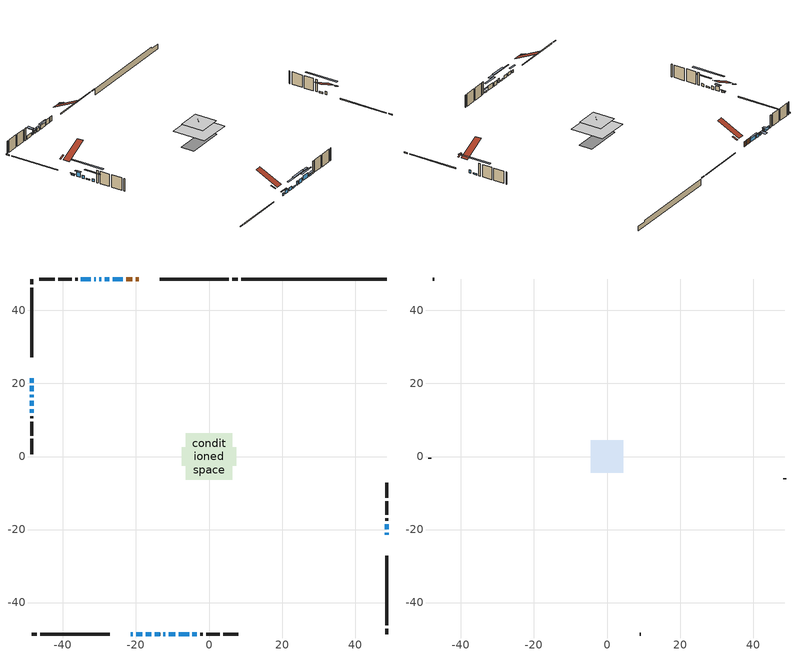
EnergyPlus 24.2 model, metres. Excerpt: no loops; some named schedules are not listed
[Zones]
conditioned space
 floor outside (Floor1 construction): -0.26,-0.26 -0.26,0.26 0.26,0.26 0.26,-0.26 z0.4
 floor outside (Floor2 construction): -0.99,-0.99 -0.99,0.99 0.99,0.99 0.99,-0.99 z0.4
 floor outside (Floor3 construction): -0.54,-0.54 -0.54,0.54 0.54,0.54 0.54,-0.54 z0.4
 floor outside (Floor4 construction): -0.48,-0.48 -0.48,0.48 0.48,0.48 0.48,-0.48 z0.4
 floor adiabatic (AdiabaticFloorConstruction): -6.43,-6.43 -6.43,6.43 6.43,6.43 6.43,-6.43 z2.84
 floor foundation (Slab1 construction): -7.4,-2.56 -7.4,2.56 7.4,2.56 7.4,-2.56 z-1.98
 wall outside (RimJoist1 construction): 7.85,48.61 6.41,48.61 / -48.61,-48.61 -47.17,-48.61 / -48.61,48.61 -48.61,47.17 / 48.61,-48.61 48.61,-47.17 z0.4:0.7
 wall outside (RimJoist2 construction): 5.48,48.61 -13.52,48.61 / -46.24,-48.61 -27.25,-48.61 / -48.61,46.24 -48.61,27.25 / 48.61,-46.24 48.61,-27.25 z0.4:0.7
 wall outside (AdiabaticWallConstruction 1): -19.29,48.61 -20.1,48.61 / -21.03,48.61 -22.63,48.61 z0.4:2.43
 wall outside (AdiabaticWallConstruction): -21.48,-48.61 -20.89,-48.61 / -29.49,48.61 -30.07,48.61 z0.4:1.34; -48.61,21.48 -48.61,20.26 z0.4:0.83; -48.61,19.33 -48.61,17.91 / -8.27,-48.61 -5.45,-48.61 z0.4:2.23; -19.97,-48.61 -18.3,-48.61 / -17.37,-48.61 -15.77,-48.61 / -27.34,48.61 -28.56,48.61 / 48.61,-21.48 48.61,-20.87 / -48.61,16.98 -48.61,16.21 / -32.33,48.61 -35.08,48.61 z0.4:1.62; -23.56,48.61 -26.41,48.61 z0.4:1.82; -14.85,-48.61 -13.42,-48.61 / 48.61,-19.94 48.61,-18.51 / -48.61,15.29 -48.61,13.86 z0.4:0.91; -12.49,-48.61 -11.96,-48.61 z0.4:2.05; -31,48.61 -31.41,48.61 z0.4:2.43; -11.03,-48.61 -9.2,-48.61 z0.4:1.92; -4.52,-48.61 -3.3,-48.61 z0.4:0.88; -48.61,12.94 -48.61,11.99 z0.4:1.42
 wall outside (Wall1 construction): -36.01,48.61 -36.65,48.61 / -2.37,-48.61 -1.73,-48.61 / -48.61,11.07 -48.61,10.42 / 48.61,-17.59 48.61,-16.94 z0.4:5.28
 wall outside (Wall2 construction): -37.58,48.61 -41.32,48.61 / -0.8,-48.61 2.94,-48.61 / -48.61,9.5 -48.61,5.75 / 48.61,-16.02 48.61,-12.27 z0.4:5.28
 wall outside (Wall3 construction): -42.25,48.61 -46.45,48.61 / 3.87,-48.61 8.07,-48.61 / -48.61,4.82 -48.61,0.63 / 48.61,-11.34 48.61,-7.15 z0.4:5.28
 wall foundation (FoundationWall1 construction): 8.78,48.61,-1.98 8.78,48.61,0.4 44.63,48.61,0.4 44.63,48.61,-0.15 48.61,48.61,-0.15 48.61,48.61,-1.98
 window (WindowConstruction 13): -21.48,-48.61 -20.89,-48.61 z0.4:1.34
 window (WindowConstruction 5): -48.61,21.48 -48.61,20.26 z0.4:0.83
 window (WindowConstruction 6): -48.61,19.33 -48.61,17.91 z0.4:2.23
 window (WindowConstruction 7): -19.96,-48.61 -18.3,-48.61 z0.4:1.62
 window (WindowConstruction 8): -17.37,-48.61 -15.77,-48.61 z0.4:1.62
 window (WindowConstruction 9): -23.56,48.61 -26.41,48.61 z0.4:1.82
 window (WindowConstruction 10): -27.34,48.61 -28.56,48.61 z0.4:1.62
 window (WindowConstruction 11): 48.61,-21.48 48.61,-20.87 z0.4:1.62
 window (WindowConstruction 12): -48.61,16.98 -48.61,16.22 z0.4:1.62
 window (WindowConstruction 17): -14.84,-48.61 -13.42,-48.61 z0.4:0.91
 window (WindowConstruction 14): -12.49,-48.61 -11.96,-48.61 z0.4:2.05
 window (WindowConstruction 18): 48.61,-19.94 48.61,-18.52 z0.4:0.91
 window (WindowConstruction 19): -48.61,15.29 -48.61,13.86 z0.4:0.91
 window (WindowConstruction 15): -29.49,48.61 -30.07,48.61 z0.4:1.34
 window (WindowConstruction 16): -31,48.61 -31.41,48.61 z0.4:2.43
 window (WindowConstruction): -11.03,-48.61 -9.2,-48.61 z0.4:1.92
 window (WindowConstruction 1): -8.27,-48.61 -5.45,-48.61 z0.4:2.23
 window (WindowConstruction 2): -4.52,-48.61 -3.3,-48.61 z0.4:0.88
 window (WindowConstruction 3): -32.34,48.61 -35.08,48.61 z0.4:1.62
 window (WindowConstruction 4): -48.61,12.93 -48.61,12 z0.4:1.41
 door (Door): -19.29,48.61 -20.1,48.61 z0.4:2.43
 door (Door 1): -21.03,48.61 -22.63,48.61 z0.4:2.43
 ceiling adiabatic (AdiabaticFloorConstruction): 6.43,-6.43 6.43,6.43 -6.43,6.43 -6.43,-6.43 z2.84
attic - vented
 floor to conditioned space (Floor6 construction Reversed): -0.42,-0.42 -0.42,0.42 0.42,0.42 0.42,-0.42 z5.28
 floor to conditioned space (Floor7 construction Reversed): -0.34,-0.34 -0.34,0.34 0.34,0.34 0.34,-0.34 z5.28
 floor to conditioned space (Floor8 construction Reversed): -0.8,-0.8 -0.8,0.8 0.8,0.8 0.8,-0.8 z5.28
 floor to conditioned space (Floor9 construction Reversed): -1.66,-1.66 -1.66,1.66 1.66,1.66 1.66,-1.66 z5.28
 floor to conditioned space (Floor10 construction Reversed): -4.39,-4.39 -4.39,4.39 4.39,4.39 4.39,-4.39 z5.28
 wall outside (Wall4 construction): -47.38,48.61 -47.68,48.61 / 8.99,-48.61 9.3,-48.61 / -48.61,-0.3 -48.61,-0.61 / 48.61,-6.22 48.61,-5.91 z0.4:5.28
 roof outside (Roof1 construction): -14.95,48.61,5.28 -14.95,46.75,6.05 -14.45,46.75,6.05 -14.45,48.61,5.28; -25.81,-48.61,5.28 -25.81,-46.75,6.05 -26.32,-46.75,6.05 -26.32,-48.61,5.28; -48.61,25.81,5.28 -46.75,25.81,6.05 -46.75,26.32,6.05 -48.61,26.32,5.28; 48.61,-25.81,5.28 46.75,-25.81,6.05 46.75,-26.32,6.05 48.61,-26.32,5.28
 roof outside (Roof4 construction): -18.36,48.61,5.28 -18.36,39.75,9.71 -15.88,39.75,9.71 -15.88,48.61,5.28; -22.41,-48.61,5.28 -22.41,-39.75,9.71 -24.88,-39.75,9.71 -24.88,-48.61,5.28; -48.61,22.41,5.28 -39.75,22.41,9.71 -39.75,24.88,9.71 -48.61,24.88,5.28; 48.61,-22.41,5.28 39.75,-22.41,9.71 39.75,-24.88,9.71 48.61,-24.88,5.28
shading: -19.67,-48.61 -22.7,-48.61 -22.7,-49.07 -19.67,-49.07 z2.56; -48.61,19.96 -48.61,21.78 -48.76,21.78 -48.76,19.96 z1.13; -48.61,17.45 -48.61,19.79 -49.22,19.79 -49.22,17.45 z2.69; -27.02,48.61 -22.95,48.61 -22.95,49.07 -27.02,49.07 z2.43; -28.71,48.61 -27.19,48.61 -27.19,49.22 -28.71,49.22 z1.77; -9.76,-48.61 -18.5,-48.61 -18.5,-49.07 -9.76,-49.07 z4.57; -9.06,-48.61 -15.39,-48.61 -15.39,-49.22 -9.06,-49.22 z4.95; 48.61,-12.72 48.61,-25.73 49.22,-25.73 49.22,-12.72 z6.7; -48.61,8.07 -48.61,21.08 -49.22,21.08 -49.22,8.07 z6.7; -30.37,48.61 -29.19,48.61 -29.19,50.9 -30.37,50.9 z1.64; -31.71,48.61 -30.7,48.61 -30.7,50.9 -31.71,50.9 z2.73; -6.3,-48.61 -13.93,-48.61 -13.93,-49.22 -6.3,-49.22 z4.82; -3.93,-48.61 -9.79,-48.61 -9.79,-49.07 -3.93,-49.07 z3.75; -2.39,-48.61 -5.43,-48.61 -5.43,-49.07 -2.39,-49.07 z1.79; -48.61,9.1 -48.61,15.83 -49.22,15.83 -49.22,9.1 z4.31
[Building]
Building 1: Terrain=Suburbs
[Site:Location]
Edmonton Intl AP_AB: Latitude {deg}=53.31; Longitude {deg}=-113.58; Time Zone {hr}=-7; Elevation {m}=723; Keep Site Location Information=Yes
[Site:GroundTemperature:Shallow]
-1.56185, -3.61833, -3.78302, -2.80711, 1.11059, 5.01004, 8.39065, 10.5322, 10.7141, 8.97234, 5.67794, 1.89811
[Site:WaterMainsTemperature]
Calculation Method=Schedule; Temperature Schedule=mains temperature schedule
[Material] Roughness=Rough; Thermal Absorptance=0.9
Name | Thickness {m} | Conductivity {W/m-K} | Density {kg/m3} | Specific Heat {J/kg-K} | Solar Absorptance | Visible Absorptance
asphalt or fiberglass shingles | 0.00635 | 0.162714 | 1121.4 | 1465.45 | 0.4 | 0.4
ceiling loosefill ins | 0.169333 | 0.0480833 | 16.02 | 1046.75 | 0.7 | 0.7
ceiling loosefill ins 1 | 0.254 | 0.0480833 | 16.02 | 1046.75 | 0.7 | 0.7
ceiling loosefill ins 2 | 0.0846667 | 0.0480833 | 16.02 | 1046.75 | 0.7 | 0.7
ceiling stud and cavity | 0.1397 | 0.129003 | 65.682 | 1177.47 | 0.7 | 0.7
ceiling stud and cavity 1 | 0.1397 | 0.155258 | 65.682 | 1177.47 | 0.7 | 0.7
ceiling stud and cavity 2 | 0.1397 | 0.184076 | 65.682 | 1177.47 | 0.7 | 0.7
ceiling stud and cavity 3 | 0.1397 | 0.0949009 | 65.682 | 1177.47 | 0.7 | 0.7
ceiling stud and cavity 4 | 0.1397 | 0.0945616 | 65.682 | 1177.47 | 0.7 | 0.7
concrete 4.0 in. | 0.1016 | 1.803125 | 2242.8 | 837.4 | 0.7 | 0.7
concrete 8.0 in. | 0.2032 | 1.803125 | 2242.8 | 837.4 | 0.7 | 0.7
door material | 0.04445 | 0.0451087 | 512.64 | 1214.23 | 0.7 | 0.7
exterior vertical ins | 0.0766208 | 0.029427 | 32.04 | 1214.23 | 0.7 | 0.7
floor covering | 0.0127 | 0.0433444 | 54.468 | 1339.84 | 0.6 | 0.6
floor rigid ins | 0.103632 | 0.029427 | 32.04 | 1214.23 | 0.7 | 0.7
floor rigid ins 1; wall rigid ins 1 | 0.512978 | 0.029427 | 32.04 | 1214.23 | 0.7 | 0.7
floor stud and cavity | 0.1397 | 0.104502 | 92.3553 | 1139.71 | 0.7 | 0.7
floor stud and cavity 1 | 0.1397 | 0.105474 | 92.3553 | 1139.71 | 0.7 | 0.7
floor stud and cavity 2 | 0.1397 | 0.104227 | 92.3553 | 1139.71 | 0.7 | 0.7
floor stud and cavity 3 | 0.1397 | 0.104364 | 92.3553 | 1139.71 | 0.7 | 0.7
floor stud and cavity 4 | 0.1397 | 1.75129 | 37.0049 | 1207.88 | 0.7 | 0.7
furniture material conditioned space 1 | 0.1524 | 0.115458 | 640.8 | 1214.23 | 0.6 | 0.6
gypsum board | 0.0127 | 0.160291 | 801 | 837.4 | 0.6 | 0.6
gypsum board 1 | 0.0127 | 0.160291 | 801 | 837.4 | 0.7 | 0.7
osb sheathing 0.5 in. | 0.0127 | 0.115458 | 512.64 | 1214.23 | 0.7 | 0.7
osb sheathing 0.75 in. | 0.01905 | 0.115458 | 512.64 | 1214.23 | 0.7 | 0.7
osb sheathing 2.0 in. | 0.0508 | 0.115458 | 512.64 | 1214.23 | 0.7 | 0.7
rim joist rigid ins; wall rigid ins | 0.051816 | 0.029427 | 32.04 | 1214.23 | 0.7 | 0.7
rim joist stud and cavity | 0.0508 | 0.0462651 | 125.044 | 1163.47 | 0.6 | 0.6
rim joist stud and cavity 1 | 0.0508 | 0.0440068 | 125.044 | 1163.47 | 0.6 | 0.6
wall stud and cavity | 0.1397 | 0.383292 | 139.0536 | 1170.24 | 0.7 | 0.7
wall stud and cavity 1 | 0.1397 | 0.238976 | 139.0536 | 1170.24 | 0.7 | 0.7
wall stud and cavity 2 | 0.1397 | 0.263589 | 139.0536 | 1170.24 | 0.7 | 0.7
wall stud and cavity 3 | 0.0889 | 6.1454 | 50.32683 | 1063.81 | 0.6 | 0.6
wall stud and cavity 4 | 0.0889 | 0.380278 | 52.3479 | 1209.89 | 0.7 | 0.7
wall stud and cavity 5 | 0.0889 | 0.391764 | 83.0341 | 1211.67 | 0.7 | 0.7
wood siding | 0.0254 | 0.102417 | 544.68 | 1172.36 | 0.4 | 0.4
wood siding 1 | 0.00254 | 0.102417 | 544.68 | 1172.36 | 0.4 | 0.4
wood siding 2; wood siding 3; wood siding 4 | 0.0254 | 0.102417 | 544.68 | 1172.36 | 0.7 | 0.7
[WindowMaterial:SimpleGlazingSystem]
Name | U-Factor {W/m2-K} | Solar Heat Gain Coefficient
WindowMaterial | 1.567128 | 0.46
WindowMaterial 1 | 1.5342 | 0.47
WindowMaterial 10 | 1.69943 | 0.41
WindowMaterial 11 | 1.90894 | 0.35
WindowMaterial 12 | 3.09962 | 0.6
WindowMaterial 13 | 1.70567 | 0.41
WindowMaterial 14 | 2.7578 | 0.6
WindowMaterial 15 | 2.7561 | 0.59
WindowMaterial 16 | 2.76973 | 0.51
WindowMaterial 2 | 1.74428 | 0.39
WindowMaterial 3 | 1.70283 | 0.41
WindowMaterial 4 | 1.9044 | 0.35
WindowMaterial 5 | 1.7704 | 0.39
WindowMaterial 6 | 1.672171 | 0.42
WindowMaterial 7 | 1.77381 | 0.39
WindowMaterial 8 | 1.77097 | 0.39
WindowMaterial 9 | 1.82491 | 0.37
[Construction]
AdiabaticFloorConstruction: floor stud and cavity 4, floor rigid ins 1, osb sheathing 0.75 in., floor covering
AdiabaticWallConstruction: wood siding 3, wall rigid ins 1, wall stud and cavity 4, gypsum board
AdiabaticWallConstruction 1: wood siding 4, wall rigid ins 1, wall stud and cavity 4, gypsum board
Door; Door 1: door material
Floor1 construction: floor stud and cavity, floor rigid ins, osb sheathing 0.75 in., floor covering
Floor10 construction Reversed: gypsum board, ceiling stud and cavity 4, ceiling loosefill ins 2
Floor2 construction: floor stud and cavity 1, floor rigid ins, osb sheathing 0.75 in., floor covering
Floor3 construction: floor stud and cavity 2, floor rigid ins, osb sheathing 0.75 in., floor covering
Floor4 construction: floor stud and cavity 3, floor rigid ins, osb sheathing 0.75 in., floor covering
Floor6 construction Reversed: gypsum board, ceiling stud and cavity, ceiling loosefill ins
Floor7 construction Reversed: gypsum board, ceiling stud and cavity 1, ceiling loosefill ins
Floor8 construction Reversed: gypsum board, ceiling stud and cavity 2, ceiling loosefill ins 1
Floor9 construction Reversed: gypsum board, ceiling stud and cavity 3, ceiling loosefill ins 1
FoundationWall1 construction: concrete 8.0 in., gypsum board 1
furniture construction conditioned space 1: furniture material conditioned space 1
PartitionWallConstruction: gypsum board, wall stud and cavity 5, gypsum board
RimJoist1 construction: wood siding 2, rim joist rigid ins, osb sheathing 2.0 in., rim joist stud and cavity
RimJoist2 construction: wood siding 2, rim joist rigid ins, osb sheathing 2.0 in., rim joist stud and cavity 1
Roof1 construction; Roof4 construction: asphalt or fiberglass shingles
Slab1 construction: concrete 4.0 in.
Wall1 construction: wood siding, wall rigid ins, osb sheathing 0.5 in., wall stud and cavity, gypsum board
Wall2 construction: wood siding, wall rigid ins, osb sheathing 0.5 in., wall stud and cavity 1, gypsum board
Wall3 construction: wood siding, wall rigid ins, osb sheathing 0.5 in., wall stud and cavity 2, gypsum board
Wall4 construction: wood siding 1, wall stud and cavity 3
WindowConstruction: WindowMaterial
WindowConstruction 1: WindowMaterial 1
WindowConstruction 10: WindowMaterial 9
WindowConstruction 11: WindowMaterial 10
WindowConstruction 12: WindowMaterial 11
WindowConstruction 13: WindowMaterial 12
WindowConstruction 14: WindowMaterial 13
WindowConstruction 15: WindowMaterial 14
WindowConstruction 16: WindowMaterial 15
WindowConstruction 17; WindowConstruction 18; WindowConstruction 19: WindowMaterial 16
WindowConstruction 2: WindowMaterial 2
WindowConstruction 3: WindowMaterial 3
WindowConstruction 4: WindowMaterial 4
WindowConstruction 5: WindowMaterial 5
WindowConstruction 6: WindowMaterial 6
WindowConstruction 7; WindowConstruction 9: WindowMaterial 7
WindowConstruction 8: WindowMaterial 8
[Zone] Multiplier=1; Part of Total Floor Area=Yes
Name | Volume {m3}
attic - vented | 61.1185
conditioned space | 634.2
[Space]
Name | Zone | Volume {m3}
attic - vented 1 | attic - vented | 61.1185
conditioned space 1 | conditioned space | 634.2
[ZoneInfiltration:EffectiveLeakageArea]
infil attic - vented 1: Zone or Space=attic - vented 1; Schedule=Always On Discrete; Effective Air Leakage Area {cm2}=3194.44; Stack Coefficient=0.000647171; Wind Coefficient=1.71882e-05
[ZoneMixing]
whole house fan mix: Zone or Space=attic - vented; Schedule=Always On Continuous; Design Flow Rate Calculation Method=Flow/Zone; Design Flow Rate {m3/s}=0; Source Zone or Space=conditioned space
[SurfaceProperty:ExposedFoundationPerimeter]
Slab1: Exposed Perimeter Calculation Method=TotalExposedPerimeter; Total Exposed Perimeter {m}=39.837
[InternalMass] Zone or ZoneList=conditioned space; Space or SpaceList=conditioned space 1
Name | Construction | Surface Area {m2}
furniture mass conditioned space 1 | furniture construction conditioned space 1 | 99.0199
partition wall mass | PartitionWallConstruction | 247.55
[Lights]
interior lighting: Zone or ZoneList or Space or SpaceList=conditioned space 1; Schedule=interior lighting schedule; Design Level Calculation Method=LightingLevel; Lighting Level {W}=343.2; Return Air Fraction=0; Fraction Radiant=0.6; Fraction Visible=0.2; Fraction Replaceable=1
[People]
occupants: Zone or ZoneList or Space or SpaceList=conditioned space 1; Number of People Schedule=occupants schedule; Number of People Calculation Method=People; Number of People=3; Fraction Radiant=0.314171; Sensible Heat Fraction=0.56303; Activity Level Schedule=occupants activity schedule; Carbon Dioxide Generation Rate {m3/s-W}=0; Enable ASHRAE 55 Comfort Warnings=No; Mean Radiant Temperature Calculation Type=EnclosureAveraged
[ElectricEquipment] Zone or ZoneList or Space or SpaceList=conditioned space 1; Design Level Calculation Method=EquipmentLevel
Name | Schedule | Design Level {W} | Fraction Latent | Fraction Radiant | Fraction Lost
clothes dryer | clothes dryer schedule | 140.772 | 0.015 | 0.081 | 0.85
clothes washer | clothes washer schedule | 32.1985 | 0.03 | 0.162 | 0.7
cooking range | cooking range schedule | 215.147 | 0.08 | 0.432 | 0.2
dishwasher | dishwasher schedule | 66.8632 | 0.3 | 0.18 | 0.4
fridge | fridge schedule | 72.9452 | 0 | 0.6 | 0
mech vent bath fan 0 | mech vent bath fan 0 schedule | 25.1 | 0 | 0 | 1
mech vent bath fan 1 | mech vent bath fan 1 schedule | 25.1 | 0 | 0 | 1
mech vent bath fan 2 | mech vent bath fan 2 schedule | 25.1 | 0 | 0 | 1
mech vent bath fan 3 | mech vent bath fan 3 schedule | 25.1 | 0 | 0 | 1
mech vent house fan | mech vent house fan schedule | 0 | 0 | 0 | 1
mech vent house fan cfis | mech vent house fan cfis schedule | 0 | 0 | 0 | 0
mech vent range fan 0 | mech vent range fan 0 schedule | 57 | 0 | 0 | 1
misc plug loads | misc plug loads schedule | 494.7 | 0.045 | 0.513 | 0.1
whole house fan | Always On Discrete | 0 | 0 | 0 | 1
[OtherEquipment] Zone or ZoneList or Space or SpaceList=conditioned space 1; Design Level Calculation Method=EquipmentLevel
Name | Fuel Type | Schedule | Design Level {W} | Fraction Latent | Fraction Radiant | Fraction Lost
clothes dryer 1 | Electricity | clothes dryer schedule | 0 | 0.015 | 0.081 | 0.85
cooking range 1 | Electricity | cooking range schedule | 0 | 0.08 | 0.432 | 0.2
general water use latent | None | general water use schedule | 62.594 | 1 | 0 | 0
general water use sensible | None | general water use schedule | -61.6891 | 0 | 0.6 | 0
mech vent house fan latent load | None | Always On Discrete | 0 | 1 | 0 | 0
mech vent house fan sensible load | None | Always On Discrete | 0 | 0 | 0 | 0
water heater energy adjustment1 | NaturalGas | Always On Discrete | 0.01 | 0 | 0 | 1
[ZoneInfiltration:DesignFlowRate] Zone or ZoneList or Space or SpaceList=conditioned space 1; Schedule=Always On Discrete; Design Flow Rate Calculation Method=Flow/Zone; Design Flow Rate {m3/s}=0
infil flow; natural vent flow; whole house fan flow
[Foundation:Kiva]
Foundation Kiva 1: Initial Indoor Air Temperature {C}=18; Wall Height Above Grade {m}=0.399989; Wall Depth Below Slab {m}=0.2032; Custom Block Material Name 1=exterior vertical ins; Custom Block Depth 1 {m}=2.38; Custom Block X Position 1 {m}=0.2159; Custom Block Z Position 1 {m}=0
[Foundation:Kiva:Settings]
Soil Conductivity {W/m-K}=0.849921; Soil Density {kg/m3}=1842.3; Soil Specific Heat {J/kg-K}=418.7; Ground Solar Absorptivity=0.9; Ground Thermal Absorptivity=0.9; Ground Surface Roughness {m}=0.03; Far-Field Width {m}=40; Deep-Ground Boundary Condition=ZeroFlux; Deep-Ground Depth {m}=40; Minimum Cell Dimension {m}=0.2; Maximum Cell Growth Coefficient=3; Simulation Timestep=Timestep
[Exterior:Lights]
exterior lighting: Schedule=exterior lighting schedule; Design Level {W}=75.6
[Schedule:Constant]
Name | Hourly Value
Always On Continuous; mech vent house fan schedule; mech vent house fan cfis schedule; Always On Discrete | 1
occupants activity schedule | 117.228
fridge schedule | 0
[Schedule:Week:Daily]
interior lighting schedule Week Rule - Jan1-Jan27: interior lighting schedule day, interior lighting schedule day, interior lighting schedule day, interior lighting schedule day, interior lighting schedule day, interior lighting schedule day, interior lighting schedule day, interior lighting schedule default day, interior lighting schedule default day, interior lighting schedule default day, interior lighting schedule default day, interior lighting schedule default day
interior lighting schedule Week Rule - Jan28-Feb3: interior lighting schedule day, interior lighting schedule day, interior lighting schedule day, interior lighting schedule day, interior lighting schedule day 1, interior lighting schedule day 1, interior lighting schedule day 1, interior lighting schedule default day, interior lighting schedule default day, interior lighting schedule default day, interior lighting schedule default day, interior lighting schedule default day
interior lighting schedule Week Rule - Feb4-Feb24: interior lighting schedule day 1, interior lighting schedule day 1, interior lighting schedule day 1, interior lighting schedule day 1, interior lighting schedule day 1, interior lighting schedule day 1, interior lighting schedule day 1, interior lighting schedule default day, interior lighting schedule default day, interior lighting schedule default day, interior lighting schedule default day, interior lighting schedule default day
interior lighting schedule Week Rule - Feb25-Mar3: interior lighting schedule day 1, interior lighting schedule day 1, interior lighting schedule day 1, interior lighting schedule day 1, interior lighting schedule day 2, interior lighting schedule day 2, interior lighting schedule day 2, interior lighting schedule default day, interior lighting schedule default day, interior lighting schedule default day, interior lighting schedule default day, interior lighting schedule default day
interior lighting schedule Week Rule - Mar4-Mar31: interior lighting schedule day 2, interior lighting schedule day 2, interior lighting schedule day 2, interior lighting schedule day 2, interior lighting schedule day 2, interior lighting schedule day 2, interior lighting schedule day 2, interior lighting schedule default day, interior lighting schedule default day, interior lighting schedule default day, interior lighting schedule default day, interior lighting schedule default day
interior lighting schedule Week Rule - Apr1-Apr28: interior lighting schedule day 3, interior lighting schedule day 3, interior lighting schedule day 3, interior lighting schedule day 3, interior lighting schedule day 3, interior lighting schedule day 3, interior lighting schedule day 3, interior lighting schedule default day, interior lighting schedule default day, interior lighting schedule default day, interior lighting schedule default day, interior lighting schedule default day
interior lighting schedule Week Rule - Apr29-May5: interior lighting schedule day 3, interior lighting schedule day 3, interior lighting schedule day 4, interior lighting schedule day 4, interior lighting schedule day 4, interior lighting schedule day 4, interior lighting schedule day 4, interior lighting schedule default day, interior lighting schedule default day, interior lighting schedule default day, interior lighting schedule default day, interior lighting schedule default day
interior lighting schedule Week Rule - May6-May26: interior lighting schedule day 4, interior lighting schedule day 4, interior lighting schedule day 4, interior lighting schedule day 4, interior lighting schedule day 4, interior lighting schedule day 4, interior lighting schedule day 4, interior lighting schedule default day, interior lighting schedule default day, interior lighting schedule default day, interior lighting schedule default day, interior lighting schedule default day
interior lighting schedule Week Rule - May27-Jun2: interior lighting schedule day 4, interior lighting schedule day 4, interior lighting schedule day 4, interior lighting schedule day 4, interior lighting schedule day 4, interior lighting schedule day 5, interior lighting schedule day 5, interior lighting schedule default day, interior lighting schedule default day, interior lighting schedule default day, interior lighting schedule default day, interior lighting schedule default day
interior lighting schedule Week Rule - Jun3-Jun30: interior lighting schedule day 5, interior lighting schedule day 5, interior lighting schedule day 5, interior lighting schedule day 5, interior lighting schedule day 5, interior lighting schedule day 5, interior lighting schedule day 5, interior lighting schedule default day, interior lighting schedule default day, interior lighting schedule default day, interior lighting schedule default day, interior lighting schedule default day
interior lighting schedule Week Rule - Jul1-Jul28: interior lighting schedule day 6, interior lighting schedule day 6, interior lighting schedule day 6, interior lighting schedule day 6, interior lighting schedule day 6, interior lighting schedule day 6, interior lighting schedule day 6, interior lighting schedule default day, interior lighting schedule default day, interior lighting schedule default day, interior lighting schedule default day, interior lighting schedule default day
interior lighting schedule Week Rule - Jul29-Aug4: interior lighting schedule day 6, interior lighting schedule day 6, interior lighting schedule day 6, interior lighting schedule day 7, interior lighting schedule day 7, interior lighting schedule day 7, interior lighting schedule day 7, interior lighting schedule default day, interior lighting schedule default day, interior lighting schedule default day, interior lighting schedule default day, interior lighting schedule default day
interior lighting schedule Week Rule - Aug5-Aug25: interior lighting schedule day 7, interior lighting schedule day 7, interior lighting schedule day 7, interior lighting schedule day 7, interior lighting schedule day 7, interior lighting schedule day 7, interior lighting schedule day 7, interior lighting schedule default day, interior lighting schedule default day, interior lighting schedule default day, interior lighting schedule default day, interior lighting schedule default day
interior lighting schedule Week Rule - Aug26-Sep1: interior lighting schedule day 7, interior lighting schedule day 7, interior lighting schedule day 7, interior lighting schedule day 7, interior lighting schedule day 7, interior lighting schedule day 7, interior lighting schedule day 8, interior lighting schedule default day, interior lighting schedule default day, interior lighting schedule default day, interior lighting schedule default day, interior lighting schedule default day
interior lighting schedule Week Rule - Sep2-Sep29: interior lighting schedule day 8, interior lighting schedule day 8, interior lighting schedule day 8, interior lighting schedule day 8, interior lighting schedule day 8, interior lighting schedule day 8, interior lighting schedule day 8, interior lighting schedule default day, interior lighting schedule default day, interior lighting schedule default day, interior lighting schedule default day, interior lighting schedule default day
interior lighting schedule Week Rule - Sep30-Oct6: interior lighting schedule day 8, interior lighting schedule day 9, interior lighting schedule day 9, interior lighting schedule day 9, interior lighting schedule day 9, interior lighting schedule day 9, interior lighting schedule day 9, interior lighting schedule default day, interior lighting schedule default day, interior lighting schedule default day, interior lighting schedule default day, interior lighting schedule default day
interior lighting schedule Week Rule - Oct7-Oct27: interior lighting schedule day 9, interior lighting schedule day 9, interior lighting schedule day 9, interior lighting schedule day 9, interior lighting schedule day 9, interior lighting schedule day 9, interior lighting schedule day 9, interior lighting schedule default day, interior lighting schedule default day, interior lighting schedule default day, interior lighting schedule default day, interior lighting schedule default day
interior lighting schedule Week Rule - Oct28-Nov3: interior lighting schedule day 9, interior lighting schedule day 9, interior lighting schedule day 9, interior lighting schedule day 9, interior lighting schedule day 10, interior lighting schedule day 10, interior lighting schedule day 10, interior lighting schedule default day, interior lighting schedule default day, interior lighting schedule default day, interior lighting schedule default day, interior lighting schedule default day
interior lighting schedule Week Rule - Nov4-Nov24: interior lighting schedule day 10, interior lighting schedule day 10, interior lighting schedule day 10, interior lighting schedule day 10, interior lighting schedule day 10, interior lighting schedule day 10, interior lighting schedule day 10, interior lighting schedule default day, interior lighting schedule default day, interior lighting schedule default day, interior lighting schedule default day, interior lighting schedule default day
interior lighting schedule Week Rule - Nov25-Dec1: interior lighting schedule day 10, interior lighting schedule day 10, interior lighting schedule day 10, interior lighting schedule day 10, interior lighting schedule day 10, interior lighting schedule day 10, interior lighting schedule day 11, interior lighting schedule default day, interior lighting schedule default day, interior lighting schedule default day, interior lighting schedule default day, interior lighting schedule default day
interior lighting schedule Week Rule - Dec2-Dec31: interior lighting schedule day 11, interior lighting schedule day 11, interior lighting schedule day 11, interior lighting schedule day 11, interior lighting schedule day 11, interior lighting schedule day 11, interior lighting schedule day 11, interior lighting schedule default day, interior lighting schedule default day, interior lighting schedule default day, interior lighting schedule default day, interior lighting schedule default day
occupants schedule Week Rule - Jan1-Dec31: occupants schedule day, occupants schedule day, occupants schedule day, occupants schedule day, occupants schedule day, occupants schedule day, occupants schedule day, occupants schedule default day, occupants schedule default day, occupants schedule default day, occupants schedule default day, occupants schedule default day
clothes dryer schedule Week Rule - Jan1-Dec31: clothes dryer schedule day, clothes dryer schedule day, clothes dryer schedule day, clothes dryer schedule day, clothes dryer schedule day, clothes dryer schedule day, clothes dryer schedule day, clothes dryer schedule default day, clothes dryer schedule default day, clothes dryer schedule default day, clothes dryer schedule default day, clothes dryer schedule default day
clothes washer schedule Week Rule - Jan1-Dec31: clothes washer schedule day, clothes washer schedule day, clothes washer schedule day, clothes washer schedule day, clothes washer schedule day, clothes washer schedule day, clothes washer schedule day, clothes washer schedule default day, clothes washer schedule default day, clothes washer schedule default day, clothes washer schedule default day, clothes washer schedule default day
cooking range schedule Week Rule - Jan1-Dec31: cooking range schedule day, cooking range schedule day, cooking range schedule day, cooking range schedule day, cooking range schedule day, cooking range schedule day, cooking range schedule day, cooking range schedule default day, cooking range schedule default day, cooking range schedule default day, cooking range schedule default day, cooking range schedule default day
dishwasher schedule Week Rule - Jan1-Dec31: dishwasher schedule day, dishwasher schedule day, dishwasher schedule day, dishwasher schedule day, dishwasher schedule day, dishwasher schedule day, dishwasher schedule day, dishwasher schedule default day, dishwasher schedule default day, dishwasher schedule default day, dishwasher schedule default day, dishwasher schedule default day
mech vent bath fan 0 schedule Week Rule - Jan1-Dec31: mech vent bath fan 0 schedule day, mech vent bath fan 0 schedule day, mech vent bath fan 0 schedule day, mech vent bath fan 0 schedule day, mech vent bath fan 0 schedule day, mech vent bath fan 0 schedule day, mech vent bath fan 0 schedule day, mech vent bath fan 0 schedule default day, mech vent bath fan 0 schedule default day, mech vent bath fan 0 schedule default day, mech vent bath fan 0 schedule default day, mech vent bath fan 0 schedule default day
mech vent bath fan 1 schedule Week Rule - Jan1-Dec31: mech vent bath fan 1 schedule day, mech vent bath fan 1 schedule day, mech vent bath fan 1 schedule day, mech vent bath fan 1 schedule day, mech vent bath fan 1 schedule day, mech vent bath fan 1 schedule day, mech vent bath fan 1 schedule day, mech vent bath fan 1 schedule default day, mech vent bath fan 1 schedule default day, mech vent bath fan 1 schedule default day, mech vent bath fan 1 schedule default day, mech vent bath fan 1 schedule default day
mech vent bath fan 2 schedule Week Rule - Jan1-Dec31: mech vent bath fan 2 schedule day, mech vent bath fan 2 schedule day, mech vent bath fan 2 schedule day, mech vent bath fan 2 schedule day, mech vent bath fan 2 schedule day, mech vent bath fan 2 schedule day, mech vent bath fan 2 schedule day, mech vent bath fan 2 schedule default day, mech vent bath fan 2 schedule default day, mech vent bath fan 2 schedule default day, mech vent bath fan 2 schedule default day, mech vent bath fan 2 schedule default day
[Schedule:Year]
interior lighting schedule: interior lighting schedule Week Rule - Jan1-Jan27, 1, 1, 1, 27, interior lighting schedule Week Rule - Jan28-Feb3, 1, 28, 2, 3, interior lighting schedule Week Rule - Feb4-Feb24, 2, 4, 2, 24, interior lighting schedule Week Rule - Feb25-Mar3, 2, 25, 3, 3, interior lighting schedule Week Rule - Mar4-Mar31, 3, 4, 3, 31, interior lighting schedule Week Rule - Apr1-Apr28, 4, 1, 4, 28, interior lighting schedule Week Rule - Apr29-May5, 4, 29, 5, 5, interior lighting schedule Week Rule - May6-May26, 5, 6, 5, 26, interior lighting schedule Week Rule - May27-Jun2, 5, 27, 6, 2, interior lighting schedule Week Rule - Jun3-Jun30, 6, 3, 6, 30, interior lighting schedule Week Rule - Jul1-Jul28, 7, 1, 7, 28, interior lighting schedule Week Rule - Jul29-Aug4, 7, 29, 8, 4, interior lighting schedule Week Rule - Aug5-Aug25, 8, 5, 8, 25, interior lighting schedule Week Rule - Aug26-Sep1, 8, 26, 9, 1, interior lighting schedule Week Rule - Sep2-Sep29, 9, 2, 9, 29, interior lighting schedule Week Rule - Sep30-Oct6, 9, 30, 10, 6, interior lighting schedule Week Rule - Oct7-Oct27, 10, 7, 10, 27, interior lighting schedule Week Rule - Oct28-Nov3, 10, 28, 11, 3, interior lighting schedule Week Rule - Nov4-Nov24, 11, 4, 11, 24, interior lighting schedule Week Rule - Nov25-Dec1, 11, 25, 12, 1, interior lighting schedule Week Rule - Dec2-Dec31, 12, 2, 12, 31
occupants schedule: occupants schedule Week Rule - Jan1-Dec31, 1, 1, 12, 31
clothes dryer schedule: clothes dryer schedule Week Rule - Jan1-Dec31, 1, 1, 12, 31
clothes washer schedule: clothes washer schedule Week Rule - Jan1-Dec31, 1, 1, 12, 31
cooking range schedule: cooking range schedule Week Rule - Jan1-Dec31, 1, 1, 12, 31
dishwasher schedule: dishwasher schedule Week Rule - Jan1-Dec31, 1, 1, 12, 31
mech vent bath fan 0 schedule: mech vent bath fan 0 schedule Week Rule - Jan1-Dec31, 1, 1, 12, 31
mech vent bath fan 1 schedule: mech vent bath fan 1 schedule Week Rule - Jan1-Dec31, 1, 1, 12, 31
mech vent bath fan 2 schedule: mech vent bath fan 2 schedule Week Rule - Jan1-Dec31, 1, 1, 12, 31
mech vent bath fan 3 schedule: mech vent bath fan 3 schedule Week Rule - Jan1-Dec31, 1, 1, 12, 31
mech vent range fan 0 schedule: mech vent range fan 0 schedule Week Rule - Jan1-Dec31, 1, 1, 12, 31
misc plug loads schedule: misc plug loads schedule Week Rule - Jan1-Dec31, 1, 1, 12, 31
general water use schedule: general water use schedule Week Rule - Jan1-Dec31, 1, 1, 12, 31
exterior lighting schedule: exterior lighting schedule Week Rule - Jan1-Jan27, 1, 1, 1, 27, exterior lighting schedule Week Rule - Jan28-Feb3, 1, 28, 2, 3, exterior lighting schedule Week Rule - Feb4-Feb24, 2, 4, 2, 24, exterior lighting schedule Week Rule - Feb25-Mar3, 2, 25, 3, 3, exterior lighting schedule Week Rule - Mar4-Mar31, 3, 4, 3, 31, exterior lighting schedule Week Rule - Apr1-Apr28, 4, 1, 4, 28, exterior lighting schedule Week Rule - Apr29-May5, 4, 29, 5, 5, exterior lighting schedule Week Rule - May6-May26, 5, 6, 5, 26, exterior lighting schedule Week Rule - May27-Jun2, 5, 27, 6, 2, exterior lighting schedule Week Rule - Jun3-Jun30, 6, 3, 6, 30, exterior lighting schedule Week Rule - Jul1-Jul28, 7, 1, 7, 28, exterior lighting schedule Week Rule - Jul29-Aug4, 7, 29, 8, 4, exterior lighting schedule Week Rule - Aug5-Aug25, 8, 5, 8, 25, exterior lighting schedule Week Rule - Aug26-Sep1, 8, 26, 9, 1, exterior lighting schedule Week Rule - Sep2-Sep29, 9, 2, 9, 29, exterior lighting schedule Week Rule - Sep30-Oct6, 9, 30, 10, 6, exterior lighting schedule Week Rule - Oct7-Oct27, 10, 7, 10, 27, exterior lighting schedule Week Rule - Oct28-Nov3, 10, 28, 11, 3, exterior lighting schedule Week Rule - Nov4-Nov24, 11, 4, 11, 24, exterior lighting schedule Week Rule - Nov25-Dec1, 11, 25, 12, 1, exterior lighting schedule Week Rule - Dec2-Dec31, 12, 2, 12, 31
[Schedule:Compact]
mains temperature schedule: Through: 01/01, For: AllDays, Until: 24:00, 3.97167, Through: 01/02, For: AllDays, Until: 24:00, 3.90778, Through: 01/03, For: AllDays, Until: 24:00, 3.84556, Through: 01/04, For: AllDays, Until: 24:00, 3.78389, Through: 01/05, For: AllDays, Until: 24:00, 3.72278, Through: 01/06, For: AllDays, Until: 24:00, 3.66278, Through: 01/07, For: AllDays, Until: 24:00, 3.60389, Through: 01/08, For: AllDays, Until: 24:00, 3.54556, Through: 01/09, For: AllDays, Until: 24:00, 3.48833, Through: 01/10, For: AllDays, Until: 24:00, 3.43167, Through: 01/11, For: AllDays, Until: 24:00, 3.37611, Through: 01/12, For: AllDays, Until: 24:00, 3.32167, Through: 01/13, For: AllDays, Until: 24:00, 3.26833, Through: 01/14, For: AllDays, Until: 24:00, 3.21556, Through: 01/15, For: AllDays, Until: 24:00, 3.16444, Through: 01/16, For: AllDays, Until: 24:00, 3.11389, Through: 01/17, For: AllDays, Until: 24:00, 3.06444, Through: 01/18, For: AllDays, Until: 24:00, 3.01611, Through: 01/19, For: AllDays, Until: 24:00, 2.96889, Through: 01/20, For: AllDays, Until: 24:00, 2.92278, Through: 01/21, For: AllDays, Until: 24:00, 2.87722, Through: 01/22, For: AllDays, Until: 24:00, 2.83333, Through: 01/23, For: AllDays, Until: 24:00, 2.79056, Through: 01/24, For: AllDays, Until: 24:00, 2.74889, Through: 01/25, For: AllDays, Until: 24:00, 2.70833, Through: 01/26, For: AllDays, Until: 24:00, 2.66889, Through: 01/27, For: AllDays, Until: 24:00, 2.63056, Through: 01/28, For: AllDays, Until: 24:00, 2.59333, Through: 01/29, For: AllDays, Until: 24:00, 2.55778, Through: 01/30, For: AllDays, Until: 24:00, 2.52278, Through: 01/31, For: AllDays, Until: 24:00, 2.48944, Through: 02/01, For: AllDays, Until: 24:00, 2.45722, Through: 02/02, For: AllDays, Until: 24:00, 2.42611, Through: 02/03, For: AllDays, Until: 24:00, 2.39667, Through: 02/04, For: AllDays, Until: 24:00, 2.36833, Through: 02/05, For: AllDays, Until: 24:00, 2.34111, Through: 02/06, For: AllDays, Until: 24:00, 2.315, Through: 02/07, For: AllDays, Until: 24:00, 2.29056, Through: 02/08, For: AllDays, Until: 24:00, 2.26722, Through: 02/09, For: AllDays, Until: 24:00, 2.245, Through: 02/10, For: AllDays, Until: 24:00, 2.22444, Through: 02/11, For: AllDays, Until: 24:00, 2.20444, Through: 02/12, For: AllDays, Until: 24:00, 2.18667, Through: 02/13, For: AllDays, Until: 24:00, 2.17, Through: 02/14, For: AllDays, Until: 24:00, 2.15444, Through: 02/15, For: AllDays, Until: 24:00, 2.14, Through: 02/16, For: AllDays, Until: 24:00, 2.12722, Through: 02/17, For: AllDays, Until: 24:00, 2.11556, Through: 02/18, For: AllDays, Until: 24:00, 2.10556, Through: 02/19, For: AllDays, Until: 24:00, 2.09667, Through: 02/20, For: AllDays, Until: 24:00, 2.08889, Through: 02/21, For: AllDays, Until: 24:00, 2.08278, Through: 02/22, For: AllDays, Until: 24:00, 2.07833, Through: 02/23, For: AllDays, Until: 24:00, 2.07444, Through: 02/24, For: AllDays, Until: 24:00, 2.07278, Through: 02/25, For: AllDays, Until: 24:00, 2.07167, Through: 02/26, For: AllDays, Until: 24:00, 2.07222, Through: 02/27, For: AllDays, Until: 24:00, 2.07444, Through: 02/28, For: AllDays, Until: 24:00, 2.07778, Through: 03/01, For: AllDays, Until: 24:00, 2.08222, Through: 03/02, For: AllDays, Until: 24:00, 2.08833, Through: 03/03, For: AllDays, Until: 24:00, 2.09556, Through: 03/04, For: AllDays, Until: 24:00, 2.10444, Through: 03/05, For: AllDays, Until: 24:00, 2.11444, Through: 03/06, For: AllDays, Until: 24:00, 2.12556, Through: 03/07, For: AllDays, Until: 24:00, 2.13833, Through: 03/08, For: AllDays, Until: 24:00, 2.15278, Through: 03/09, For: AllDays, Until: 24:00, 2.16778, Through: 03/10, For: AllDays, Until: 24:00, 2.18444, Through: 03/11, For: AllDays, Until: 24:00, 2.20278, Through: 03/12, For: AllDays, Until: 24:00, 2.22167, Through: 03/13, For: AllDays, Until: 24:00, 2.24278, Through: 03/14, For: AllDays, Until: 24:00, 2.26444, Through: 03/15, For: AllDays, Until: 24:00, 2.28778, Through: 03/16, For: AllDays, Until: 24:00, 2.31222, Through: 03/17, For: AllDays, Until: 24:00, 2.33778, Through: 03/18, For: AllDays, Until: 24:00, 2.365, Through: 03/19, For: AllDays, Until: 24:00, 2.39333, Through: 03/20, For: AllDays, Until: 24:00, 2.42278, Through: 03/21, For: AllDays, Until: 24:00, 2.45389, Through: 03/22, For: AllDays, Until: 24:00, 2.48611, Through: 03/23, For: AllDays, Until: 24:00, 2.51889, Through: 03/24, For: AllDays, Until: 24:00, 2.55389, Through: 03/25, For: AllDays, Until: 24:00, 2.58944, Through: 03/26, For: AllDays, Until: 24:00, 2.62611, Through: 03/27, For: AllDays, Until: 24:00, 2.66444, Through: 03/28, For: AllDays, Until: 24:00, 2.70389, Through: 03/29, For: AllDays, Until: 24:00, 2.74389, Through: 03/30, For: AllDays, Until: 24:00, 2.78556, Through: 03/31, For: AllDays, Until: 24:00, 2.82833, Through: 04/01, For: AllDays, Until: 24:00, 2.87222, Through: 04/02, For: AllDays, Until: 24:00, 2.91722, Through: 04/03, For: AllDays, Until: 24:00, 2.96333, Through: 04/04, For: AllDays, Until: 24:00, 3.01056, Through: 04/05, For: AllDays, Until: 24:00, 3.05889, Through: 04/06, For: AllDays, Until: 24:00, 3.10833, Through: 04/07, For: AllDays, Until: 24:00, 3.15833, Through: 04/08, For: AllDays, Until: 24:00, 3.21, Through: 04/09, For: AllDays, Until: 24:00, 3.26222, Through: 04/10, For: AllDays, Until: 24:00, 3.31556, Through: 04/11, For: AllDays, Until: 24:00, 3.37, Through: 04/12, For: AllDays, Until: 24:00, 3.42556, Through: 04/13, For: AllDays, Until: 24:00, 3.48167, Through: 04/14, For: AllDays, Until: 24:00, 3.53889, Through: 04/15, For: AllDays, Until: 24:00, 3.59722, Through: 04/16, For: AllDays, Until: 24:00, 3.65611, Through: 04/17, For: AllDays, Until: 24:00, 3.71611, Through: 04/18, For: AllDays, Until: 24:00, 3.77667, Through: 04/19, For: AllDays, Until: 24:00, 3.83833, Through: 04/20, For: AllDays, Until: 24:00, 3.90111, Through: 04/21, For: AllDays, Until: 24:00, 3.96444, Through: 04/22, For: AllDays, Until: 24:00, 4.02833, Through: 04/23, For: AllDays, Until: 24:00, 4.09333, Through: 04/24, For: AllDays, Until: 24:00, 4.15889, Through: 04/25, For: AllDays, Until: 24:00, 4.225, Through: 04/26, For: AllDays, Until: 24:00, 4.29222, Through: 04/27, For: AllDays, Until: 24:00, 4.36, Through: 04/28, For: AllDays, Until: 24:00, 4.42833, Through: 04/29, For: AllDays, Until: 24:00, 4.49722, Through: 04/30, For: AllDays, Until: 24:00, 4.56667, Through: 05/01, For: AllDays, Until: 24:00, 4.63722, Through: 05/02, For: AllDays, Until: 24:00, 4.70833, Through: 05/03, For: AllDays, Until: 24:00, 4.77944, Through: 05/04, For: AllDays, Until: 24:00, 4.85167, Through: 05/05, For: AllDays, Until: 24:00, 4.92389, Through: 05/06, For: AllDays, Until: 24:00, 4.99722, Through: 05/07, For: AllDays, Until: 24:00, 5.07056, Through: 05/08, For: AllDays, Until: 24:00, 5.145, Through: 05/09, For: AllDays, Until: 24:00, 5.21944, Through: 05/10, For: AllDays, Until: 24:00, 5.29389, Through: 05/11, For: AllDays, Until: 24:00, 5.36944, Through: 05/12, For: AllDays, Until: 24:00, 5.445, Through: 05/13, For: AllDays, Until: 24:00, 5.52111, Through: 05/14, For: AllDays, Until: 24:00, 5.59722, Through: 05/15, For: AllDays, Until: 24:00, 5.67389, Through: 05/16, For: AllDays, Until: 24:00, 5.75056, Through: 05/17, For: AllDays, Until: 24:00, 5.82778, Through: 05/18, For: AllDays, Until: 24:00, 5.90556, Through: 05/19, For: AllDays, Until: 24:00, 5.98278, Through: 05/20, For: AllDays, Until: 24:00, 6.06056, Through: 05/21, For: AllDays, Until: 24:00, 6.13889, Through: 05/22, For: AllDays, Until: 24:00, 6.21667, Through: 05/23, For: AllDays, Until: 24:00, 6.295, Through: 05/24, For: AllDays, Until: 24:00, 6.37333, Through: 05/25, For: AllDays, Until: 24:00, 6.45222, Through: 05/26, For: AllDays, Until: 24:00, 6.53056, Through: 05/27, For: AllDays, Until: 24:00, 6.60889, Through: 05/28, For: AllDays, Until: 24:00, 6.68778, Through: 05/29, For: AllDays, Until: 24:00, 6.76611, Through: 05/30, For: AllDays, Until: 24:00, 6.84444, Through: 05/31, For: AllDays, Until: 24:00, 6.92278, Through: 06/01, For: AllDays, Until: 24:00, 7.00111, Through: 06/02, For: AllDays, Until: 24:00, 7.07944, Through: 06/03, For: AllDays, Until: 24:00, 7.15778, Through: 06/04, For: AllDays, Until: 24:00, 7.23556, Through: 06/05, For: AllDays, Until: 24:00, 7.31333, Through: 06/06, For: AllDays, Until: 24:00, 7.39056, Through: 06/07, For: AllDays, Until: 24:00, 7.46833, Through: 06/08, For: AllDays, Until: 24:00, 7.545, Through: 06/09, For: AllDays, Until: 24:00, 7.62222, Through: 06/10, For: AllDays, Until: 24:00, 7.69833, Through: 06/11, For: AllDays, Until: 24:00, 7.775, Through: 06/12, For: AllDays, Until: 24:00, 7.85056, Through: 06/13, For: AllDays, Until: 24:00, 7.92611, Through: 06/14, For: AllDays, Until: 24:00, 8.00111, Through: 06/15, For: AllDays, Until: 24:00, 8.07611, Through: 06/16, For: AllDays, Until: 24:00, 8.15056, Through: 06/17, For: AllDays, Until: 24:00, 8.22389, Through: 06/18, For: AllDays, Until: 24:00, 8.29778, Through: 06/19, For: AllDays, Until: 24:00, 8.37056, Through: 06/20, For: AllDays, Until: 24:00, 8.44278, Through: 06/21, For: AllDays, Until: 24:00, 8.51444, Through: 06/22, For: AllDays, Until: 24:00, 8.58611, Through: 06/23, For: AllDays, Until: 24:00, 8.65667, Through: 06/24, For: AllDays, Until: 24:00, 8.72667, Through: 06/25, For: AllDays, Until: 24:00, 8.79611, Through: 06/26, For: AllDays, Until: 24:00, 8.865, Through: 06/27, For: AllDays, Until: 24:00, 8.93333, Through: 06/28, For: AllDays, Until: 24:00, 9.00056, Through: 06/29, For: AllDays, Until: 24:00, 9.06778, Through: 06/30, For: AllDays, Until: 24:00, 9.13333, Through: 07/01, For: AllDays, Until: 24:00, 9.19889, Through: 07/02, For: AllDays, Until: 24:00, 9.26333, Through: 07/03, For: AllDays, Until: 24:00, 9.32722, Through: 07/04, For: AllDays, Until: 24:00, 9.39056, Through: 07/05, For: AllDays, Until: 24:00, 9.45278, Through: 07/06, For: AllDays, Until: 24:00, 9.51389, Through: 07/07, For: AllDays, Until: 24:00, 9.57444, Through: 07/08, For: AllDays, Until: 24:00, 9.63389, Through: 07/09, For: AllDays, Until: 24:00, 9.69278, Through: 07/10, For: AllDays, Until: 24:00, 9.75056, Through: 07/11, For: AllDays, Until: 24:00, 9.80778, Through: 07/12, For: AllDays, Until: 24:00, 9.86333, Through: 07/13, For: AllDays, Until: 24:00, 9.91833, Through: 07/14, For: AllDays, Until: 24:00, 9.97278, Through: 07/15, For: AllDays, Until: 24:00, 10.0256, Through: 07/16, For: AllDays, Until: 24:00, 10.0778, Through: 07/17, For: AllDays, Until: 24:00, 10.1289, Through: 07/18, For: AllDays, Until: 24:00, 10.1789, Through: 07/19, For: AllDays, Until: 24:00, 10.2278, Through: 07/20, For: AllDays, Until: 24:00, 10.2756, Through: 07/21, For: AllDays, Until: 24:00, 10.3222, Through: 07/22, For: AllDays, Until: 24:00, 10.3683, Through: 07/23, For: AllDays, Until: 24:00, 10.4128, Through: 07/24, For: AllDays, Until: 24:00, 10.4561, Through: 07/25, For: AllDays, Until: 24:00, 10.4989, Through: 07/26, For: AllDays, Until: 24:00, 10.54, Through: 07/27, For: AllDays, Until: 24:00, 10.58, Through: 07/28, For: AllDays, Until: 24:00, 10.6189, Through: 07/29, For: AllDays, Until: 24:00, 10.6567, Through: 07/30, For: AllDays, Until: 24:00, 10.6928, Through: 07/31, For: AllDays, Until: 24:00, 10.7283, Through: 08/01, For: AllDays, Until: 24:00, 10.7622, Through: 08/02, For: AllDays, Until: 24:00, 10.7956, Through: 08/03, For: AllDays, Until: 24:00, 10.8272, Through: 08/04, For: AllDays, Until: 24:00, 10.8572, Through: 08/05, For: AllDays, Until: 24:00, 10.8867, Through: 08/06, For: AllDays, Until: 24:00, 10.9144, Through: 08/07, For: AllDays, Until: 24:00, 10.9411, Through: 08/08, For: AllDays, Until: 24:00, 10.9667, Through: 08/09, For: AllDays, Until: 24:00, 10.9906, Through: 08/10, For: AllDays, Until: 24:00, 11.0133, Through: 08/11, For: AllDays, Until: 24:00, 11.035, Through: 08/12, For: AllDays, Until: 24:00, 11.055, Through: 08/13, For: AllDays, Until: 24:00, 11.0739, Through: 08/14, For: AllDays, Until: 24:00, 11.0917, Through: 08/15, For: AllDays, Until: 24:00, 11.1078, Through: 08/16, For: AllDays, Until: 24:00, 11.1228, Through: 08/17, For: AllDays, Until: 24:00, 11.1361, Through: 08/18, For: AllDays, Until: 24:00, 11.1483, Through: 08/19, For: AllDays, Until: 24:00, 11.1594, Through: 08/20, For: AllDays, Until: 24:00, 11.1689, Through: 08/21, For: AllDays, Until: 24:00, 11.1772, Through: 08/22, For: AllDays, Until: 24:00, 11.1844, Through: 08/23, For: AllDays, Until: 24:00, 11.19, Through: 08/24, For: AllDays, Until: 24:00, 11.1939, Through: 08/25, For: AllDays, Until: 24:00, 11.1967, Through: 08/26, For: AllDays, Until: 24:00, 11.1983, Through: 08/27, For: AllDays, Until: 24:00, 11.1983, Through: 08/28, For: AllDays, Until: 24:00, 11.1972, Through: 08/29, For: AllDays, Until: 24:00, 11.195, Through: 08/30, For: AllDays, Until: 24:00, 11.1911, Through: 08/31, For: AllDays, Until: 24:00, 11.1856, Through: 09/01, For: AllDays, Until: 24:00, 11.1789, Through: 09/02, For: AllDays, Until: 24:00, 11.1711, Through: 09/03, For: AllDays, Until: 24:00, 11.1617, Through: 09/04, For: AllDays, Until: 24:00, 11.1511, Through: 09/05, For: AllDays, Until: 24:00, 11.1394, Through: 09/06, For: AllDays, Until: 24:00, 11.1261, Through: 09/07, For: AllDays, Until: 24:00, 11.1111, Through: 09/08, For: AllDays, Until: 24:00, 11.0956, Through: 09/09, For: AllDays, Until: 24:00, 11.0778, Through: 09/10, For: AllDays, Until: 24:00, 11.0594, Through: 09/11, For: AllDays, Until: 24:00, 11.0394, Through: 09/12, For: AllDays, Until: 24:00, 11.0183, Through: 09/13, For: AllDays, Until: 24:00, 10.9961, Through: 09/14, For: AllDays, Until: 24:00, 10.9722, Through: 09/15, For: AllDays, Until: 24:00, 10.9472, Through: 09/16, For: AllDays, Until: 24:00, 10.9206, Through: 09/17, For: AllDays, Until: 24:00, 10.8928, Through: 09/18, For: AllDays, Until: 24:00, 10.8639, Through: 09/19, For: AllDays, Until: 24:00, 10.8339, Through: 09/20, For: AllDays, Until: 24:00, 10.8028, Through: 09/21, For: AllDays, Until: 24:00, 10.77, Through: 09/22, For: AllDays, Until: 24:00, 10.7361, Through: 09/23, For: AllDays, Until: 24:00, 10.7011, Through: 09/24, For: AllDays, Until: 24:00, 10.665, Through: 09/25, For: AllDays, Until: 24:00, 10.6272, Through: 09/26, For: AllDays, Until: 24:00, 10.5889, Through: 09/27, For: AllDays, Until: 24:00, 10.5489, Through: 09/28, For: AllDays, Until: 24:00, 10.5078, Through: 09/29, For: AllDays, Until: 24:00, 10.4661, Through: 09/30, For: AllDays, Until: 24:00, 10.4228, Through: 10/01, For: AllDays, Until: 24:00, 10.3783, Through: 10/02, For: AllDays, Until: 24:00, 10.3328, Through: 10/03, For: AllDays, Until: 24:00, 10.2861, Through: 10/04, For: AllDays, Until: 24:00, 10.2383, Through: 10/05, For: AllDays, Until: 24:00, 10.19, Through: 10/06, For: AllDays, Until: 24:00, 10.14, Through: 10/07, For: AllDays, Until: 24:00, 10.0894, Through: 10/08, For: AllDays, Until: 24:00, 10.0372, Through: 10/09, For: AllDays, Until: 24:00, 9.98444, Through: 10/10, For: AllDays, Until: 24:00, 9.93056, Through: 10/11, For: AllDays, Until: 24:00, 9.87611, Through: 10/12, For: AllDays, Until: 24:00, 9.82, Through: 10/13, For: AllDays, Until: 24:00, 9.76333, Through: 10/14, For: AllDays, Until: 24:00, 9.70611, Through: 10/15, For: AllDays, Until: 24:00, 9.64722, Through: 10/16, For: AllDays, Until: 24:00, 9.58778, Through: 10/17, For: AllDays, Until: 24:00, 9.52778, Through: 10/18, For: AllDays, Until: 24:00, 9.46667, Through: 10/19, For: AllDays, Until: 24:00, 9.40444, Through: 10/20, For: AllDays, Until: 24:00, 9.34167, Through: 10/21, For: AllDays, Until: 24:00, 9.27778, Through: 10/22, For: AllDays, Until: 24:00, 9.21333, Through: 10/23, For: AllDays, Until: 24:00, 9.14833, Through: 10/24, For: AllDays, Until: 24:00, 9.08222, Through: 10/25, For: AllDays, Until: 24:00, 9.01556, Through: 10/26, For: AllDays, Until: 24:00, 8.94833, Through: 10/27, For: AllDays, Until: 24:00, 8.88056, Through: 10/28, For: AllDays, Until: 24:00, 8.81167, Through: 10/29, For: AllDays, Until: 24:00, 8.74222, Through: 10/30, For: AllDays, Until: 24:00, 8.67222, Through: 10/31, For: AllDays, Until: 24:00, 8.60167, Through: 11/01, For: AllDays, Until: 24:00, 8.53056, Through: 11/02, For: AllDays, Until: 24:00, 8.45889, Through: 11/03, For: AllDays, Until: 24:00, 8.38667, Through: 11/04, For: AllDays, Until: 24:00, 8.31389, Through: 11/05, For: AllDays, Until: 24:00, 8.24056, Through: 11/06, For: AllDays, Until: 24:00, 8.16667, Through: 11/07, For: AllDays, Until: 24:00, 8.09278, Through: 11/08, For: AllDays, Until: 24:00, 8.01833, Through: 11/09, For: AllDays, Until: 24:00, 7.94278, Through: 11/10, For: AllDays, Until: 24:00, 7.86778, Through: 11/11, For: AllDays, Until: 24:00, 7.79167, Through: 11/12, For: AllDays, Until: 24:00, 7.71556, Through: 11/13, For: AllDays, Until: 24:00, 7.63944, Through: 11/14, For: AllDays, Until: 24:00, 7.56222, Through: 11/15, For: AllDays, Until: 24:00, 7.48556, Through: 11/16, For: AllDays, Until: 24:00, 7.40833, Through: 11/17, For: AllDays, Until: 24:00, 7.33056, Through: 11/18, For: AllDays, Until: 24:00, 7.25278, Through: 11/19, For: AllDays, Until: 24:00, 7.175, Through: 11/20, For: AllDays, Until: 24:00, 7.09722, Through: 11/21, For: AllDays, Until: 24:00, 7.01889, Through: 11/22, For: AllDays, Until: 24:00, 6.94056, Through: 11/23, For: AllDays, Until: 24:00, 6.86222, Through: 11/24, For: AllDays, Until: 24:00, 6.78389, Through: 11/25, For: AllDays, Until: 24:00, 6.705, Through: 11/26, For: AllDays, Until: 24:00, 6.62667, Through: 11/27, For: AllDays, Until: 24:00, 6.54833, Through: 11/28, For: AllDays, Until: 24:00, 6.46944, Through: 11/29, For: AllDays, Until: 24:00, 6.39111, Through: 11/30, For: AllDays, Until: 24:00, 6.31278, Through: 12/01, For: AllDays, Until: 24:00, 6.23444, Through: 12/02, For: AllDays, Until: 24:00, 6.15611, Through: 12/03, For: AllDays, Until: 24:00, 6.07833, Through: 12/04, For: AllDays, Until: 24:00, 6.00056, Through: 12/05, For: AllDays, Until: 24:00, 5.92278, Through: 12/06, For: AllDays, Until: 24:00, 5.84556, Through: 12/07, For: AllDays, Until: 24:00, 5.76833, Through: 12/08, For: AllDays, Until: 24:00, 5.69111, Through: 12/09, For: AllDays, Until: 24:00, 5.61444, Through: 12/10, For: AllDays, Until: 24:00, 5.53778, Through: 12/11, For: AllDays, Until: 24:00, 5.46222, Through: 12/12, For: AllDays, Until: 24:00, 5.38611, Through: 12/13, For: AllDays, Until: 24:00, 5.31111, Through: 12/14, For: AllDays, Until: 24:00, 5.23611, Through: 12/15, For: AllDays, Until: 24:00, 5.16167, Through: 12/16, For: AllDays, Until: 24:00, 5.08722, Through: 12/17, For: AllDays, Until: 24:00, 5.01389, Through: 12/18, For: AllDays, Until: 24:00, 4.94056, Through: 12/19, For: AllDays, Until: 24:00, 4.86778, Through: 12/20, For: AllDays, Until: 24:00, 4.79556, Through: 12/21, For: AllDays, Until: 24:00, 4.72389, Through: 12/22, For: AllDays, Until: 24:00, 4.65333, Through: 12/23, For: AllDays, Until: 24:00, 4.58278, Through: 12/24, For: AllDays, Until: 24:00, 4.51278, Through: 12/25, For: AllDays, Until: 24:00, 4.44389, Through: 12/26, For: AllDays, Until: 24:00, 4.375, Through: 12/27, For: AllDays, Until: 24:00, 4.30722, Through: 12/28, For: AllDays, Until: 24:00, 4.24, Through: 12/29, For: AllDays, Until: 24:00, 4.17333, Through: 12/30, For: AllDays, Until: 24:00, 4.10778, Through: 12/31, For: AllDays, Until: 24:00, 4.04278
